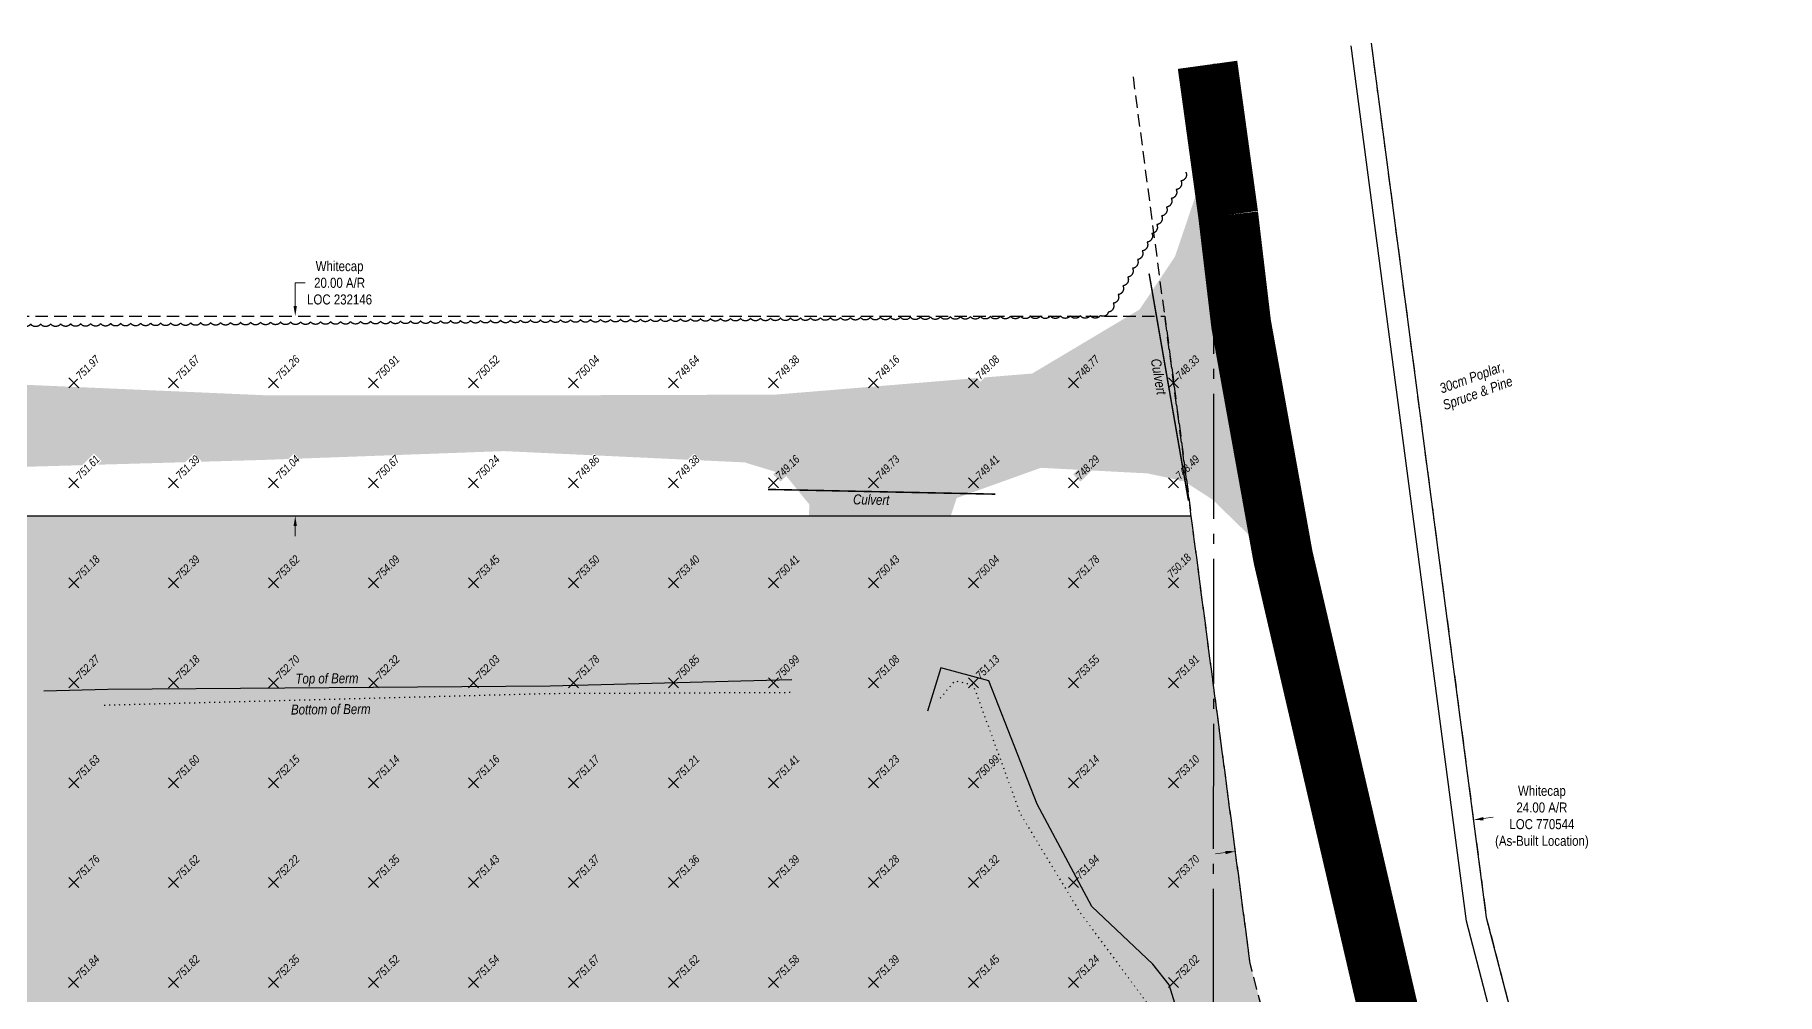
# Model space of a CAD drawing. Extents: x 494960 to 503443, y 6040332 to 6043193.
# Drawn here: x 498839 to 500580, y 6042233 to 6043193 of the extents above; entities that cross this region are included whole.
import ezdxf

# ---------------------------------------------------------------- set-up
doc = ezdxf.new("R2010")
doc.units = 0
doc.header["$LTSCALE"] = 5
doc.header["$PDMODE"] = 3
doc.header["$PDSIZE"] = 5
for name, pattern in [('0', [1, 1, 0]), ('foc-ACCESSROAD', [3.75, 2.5, -1.25]), ('foc-QUARTERLINE', [33, 25, -3, 2, -3]), ('foc-TOPO', [1, 0.2, -0.8])]:
    doc.linetypes.add(name, pattern=pattern)
doc.layers.get('Defpoints').update_dxf_attribs({"color": 9})
for name, color, linetype, lineweight in [('AS-GENERAL', 48, 'Continuous', 18), ('C-AR-T', 13, 'Continuous', 9), ('T-ELEVATION', 48, 'Continuous', 18), ('T-ELEVATION-T', 48, 'Continuous', 18), ('T-TEXT', 48, 'Continuous', 18)]:
    doc.layers.add(name, color=color, linetype=linetype, lineweight=lineweight)
for name, color, linetype in [('AS-ROADS', 254, 'Continuous'), ('C-AR', 13, 'foc-ACCESSROAD'), ('C-RW', 13, 'Continuous'), ('C-WS', 13, 'foc-ACCESSROAD'), ('L-QSEC', 8, 'foc-QUARTERLINE'), ('P-PROPOSED-H', 21, 'Continuous'), ('T-BUSH', 110, '0'), ('T-BUSH-T', 110, 'Continuous'), ('T-LOW-AREA', 48, 'foc-TOPO'), ('T-SLOPE', 48, 'Continuous')]:
    doc.layers.add(name, color=color, linetype=linetype)
doc.styles.add('80CG', font='ARIALN.TTF', dxfattribs={"height": 10})
doc.styles.add('80L', font='ARIALN.TTF', dxfattribs={"height": 10})
doc.styles.add('80LS', font='ARIALNI.TTF', dxfattribs={"height": 10})
doc.dimstyles.new('Compass 5 000', dxfattribs={"dimscale": 5, "dimtxt": 9, "dimasz": 2, "dimexe": 0.2, "dimexo": 0.0625, "dimgap": 0.5, "dimtad": 0, "dimtih": 1, "dimtoh": 1, "dimzin": 0, "dimdsep": 46, "dimtxsty": '80CG', "dimcen": 0.1, "dimse1": 1, "dimse2": 1, "dimclrd": 256, "dimclrt": 256, "dimaunit": 1, "dimadec": 4, "dimazin": 0, "dimtfac": 0.06, "dimtofl": 0, "dimtmove": 0, "dimatfit": 1, "dimfxl": 0.2, "dimtolj": 1, "dimtzin": 0, "dimlwd": -1, "dimarcsym": 0})

# ---------------------------------------------------------------- blocks, each defined once
blk = doc.blocks.new('*D609')
at = {"layer": 'C-AR-T', "transparency": 16777216}
for p, q in [((499099, 6042921.5), (499099, 6042944.8)), ((499099, 6042944.8), (499109, 6042944.8)), ((499099, 6042701.6), (499099, 6042691.6))]:
    blk.add_line(p, q, dxfattribs=at)
for points in [[(499097.3, 6042921.5), (499100.6, 6042921.5), (499099, 6042911.5)], [(499097.3, 6042701.6), (499100.6, 6042701.6), (499099, 6042711.6)]]:
    blk.add_solid(points, dxfattribs=at)
at = {"layer": 'Defpoints', "color": 0, "transparency": 16777216}
for p in [(498968.8, 6042911.5), (498968.8, 6042711.6), (499099, 6042711.6)]:
    blk.add_point(p, dxfattribs=at)
at = {"layer": 'C-AR-T', "transparency": 16777216, "insert": (499143.3, 6042944.8), "char_height": 10, "attachment_point": 5, "style": '80CG'}
blk.add_mtext('\\A1;Whitecap\\P20.00 A/R\\PLOC 232146', dxfattribs=at)
blk = doc.blocks.new('*D613')
at = {"layer": 'C-AR-T', "transparency": 16777216}
for p, q in [((500286.8, 6042409), (500296.7, 6042410.3)), ((500029, 6042375), (500019.1, 6042373.7))]:
    blk.add_line(p, q, dxfattribs=at)
for points in [[(500286.6, 6042410.6), (500287, 6042407.3), (500276.9, 6042407.7)], [(500028.8, 6042376.7), (500029.2, 6042373.4), (500038.9, 6042376.3)]]:
    blk.add_solid(points, dxfattribs=at)
at = {"layer": 'Defpoints', "color": 0, "transparency": 16777216}
for p in [(500261.4, 6042525.4), (500023.4, 6042494), (500276.9, 6042407.7)]:
    blk.add_point(p, dxfattribs=at)
at = {"layer": 'C-AR-T', "transparency": 16777216, "insert": (500345.3, 6042410.3), "char_height": 10, "attachment_point": 5, "style": '80CG'}
blk.add_mtext('\\A1;Whitecap\\P24.00 A/R\\PLOC 770544\\P(As-Built Location)', dxfattribs=at)
blk = doc.blocks.new('*D614')
at = {"layer": 'C-AR-T', "transparency": 16777216}
for p, q in [((500330.2, 6042194.3), (500339.9, 6042196.8)), ((500291.5, 6042184.2), (500281.8, 6042181.7))]:
    blk.add_line(p, q, dxfattribs=at)
for points in [[(500329.8, 6042195.9), (500330.6, 6042192.7), (500320.5, 6042191.8)], [(500291.1, 6042185.8), (500291.9, 6042182.6), (500301.2, 6042186.7)]]:
    blk.add_solid(points, dxfattribs=at)
at = {"layer": 'Defpoints', "color": 0, "transparency": 16777216}
for p in [(500320.5, 6042191.9), (500320.5, 6042191.8), (500301.1, 6042186.9)]:
    blk.add_point(p, dxfattribs=at)
at = {"layer": 'C-AR-T', "transparency": 16777216, "insert": (500376.2, 6042196.8), "char_height": 10, "attachment_point": 5, "style": '80CG'}
blk.add_mtext('\\A1;Whitecap^J2.00 P/L R/W\\PLOC 240676', dxfattribs=at)

msp = doc.modelspace()

# ---------------------------------------------------------------- hatches: boundary and pattern name
at = {"layer": 'AS-ROADS'}
h = msp.add_hatch(color=256, dxfattribs=at)
h.dxf.hatch_style = 1
h.paths.add_polyline_path([(498743.325, 6042493.133), (498741.64, 6042495.602), (498740.49, 6042500.542), (498741.72, 6042680.662), (498790.19, 6042729.142), (498815.04, 6042760.422), (499065.31, 6042767.652), (499307.61, 6042776.542), (499548.23, 6042765.242), (499588.79, 6042752.872), (499613, 6042723.112), (499606.16, 6042562.442), (499601.83, 6042535.502), (499543.31, 6042419.572), (499383.709, 6042215.839), (499318.711, 6042120.013), (499276.405, 6042067.402), (499258.531, 6041940.717), (499195.157, 6041740.944), (499104.16, 6041675.978), (499094.41, 6041229.332), (499317.029, 6041227.708), (499577.021, 6041208.218), (499684.268, 6041250.446), (499710.267, 6041401.494), (499785.015, 6041679.226), (499820.764, 6041766.931), (499910.136, 6041874.126), (499965.385, 6041992.69), (499952.97, 6042221.392), (499883.43, 6042315.152), (499823.81, 6042413.802), (499758.57, 6042546.882), (499743.73, 6042529.322), (499729.39, 6042573.162), (499733.27, 6042648.822), (499760.37, 6042729.782), (499760.25, 6042729.622), (499844.4, 6042759.832), (499950.97, 6042754.252), (499987.5, 6042746.462), (500016.09, 6042727.992), (500059, 6042686.142), (499998.99, 6043031.642), (499978.51, 6042971.132), (499943.11, 6042918.172), (499835.74, 6042854.132), (499579, 6042833.032), (499298.39, 6042832.152), (499070.5, 6042832.312), (498813.53, 6042843.552), (498666.88, 6042832.752), (498641.96, 6042798.562), (498594.26, 6042755.042), (498569.5, 6042711.562), (498568.34, 6042656.832), (498543.299, 6042611.674), (498530.678, 6042497.667), (498536.409, 6042474.362), (498738.557, 6042469.925)])
h = msp.add_hatch(color=256, dxfattribs=at)
h.dxf.hatch_style = 1
h.paths.add_polyline_path([(498725.61, 6042493.602), (498529.94, 6042497.682), (498215.72, 6042500.142), (497820.58, 6042502.162), (497816.22, 6042449.792), (497821.9, 6040951.372), (497842.27, 6040943.392), (497848.65, 6040899.932), (497860.04, 6040897.082), (498061.44, 6040899.402), (498375.06, 6040899.012), (498851.3, 6040898.322), (499006.94, 6040895.142), (499006.25, 6041094.242), (499003.4, 6041296.962), (499016.18, 6041774.522), (499031.01, 6042153.512), (499020.5, 6042485.792)])
at = {"layer": 'P-PROPOSED-H'}
h = msp.add_hatch(color=256, dxfattribs=at)
h.dxf.hatch_style = 1
h.paths.add_polyline_path([(500461.49, 6040695.627), (500053.679, 6042264.135), (499994.73, 6042711.589), (497727.897, 6042711.589), (497727.897, 6040695.627)])

# ---------------------------------------------------------------- linework, layer by layer
at = {"layer": 'AS-GENERAL', "const_width": 1.499, "flags": 128}
for points in [[(499952.61, 6042954.052), (499991.97, 6042726.942)], [(499798.74, 6042733.482), (499571.74, 6042738.222)]]:
    msp.add_lwpolyline(points, dxfattribs=at)
at = {"layer": 'AS-ROADS', "const_width": 59.969, "flags": 128}
for points in [[(500031.68, 6043012.712), (500011.032, 6043162.865)], [(500031.68, 6043012.712), (500044.6, 6042903.652), (500086.53, 6042670.582), (500332, 6041613.232), (500515.93, 6040864.842)]]:
    msp.add_lwpolyline(points, dxfattribs=at)
at = {"layer": 'C-AR'}
for points in [[(500174.551, 6043184.408), (500289.726, 6042310.197), (500689.557, 6040772.379), (500834.334, 6040505.587)], [(500617.936, 6040401.076), (500520.2, 6040581.182), (500470.247, 6040673.236), (500464.606, 6040683.628), (500461.21, 6040695.842), (500053.679, 6042264.135), (500016.869, 6042543.557), (499936.567, 6043153.054)]]:
    msp.add_lwpolyline(points, dxfattribs=at)
at = {"layer": 'C-AR', "flags": 128}
msp.add_lwpolyline([(498520.546, 6042911.486), (499968.394, 6042911.486), (499994.73, 6042711.589), (498520.546, 6042711.589)], close=True, dxfattribs=at)
at = {"layer": 'C-RW'}
for points in [[(500174.551, 6043184.408), (500289.726, 6042310.197), (500689.557, 6040772.379), (500706.288, 6040741.547), (500834.334, 6040505.587)], [(500816.311, 6040496.882), (500674.78, 6040757.698), (500670.824, 6040764.988), (500270.069, 6042306.359), (500154.734, 6043181.798)]]:
    msp.add_lwpolyline(points, dxfattribs=at)
at = {"layer": 'C-WS', "flags": 128}
msp.add_lwpolyline([(500461.49, 6040695.627), (500053.679, 6042264.135), (499994.73, 6042711.589), (497727.897, 6042711.589), (497727.897, 6040695.627)], close=True, dxfattribs=at)
at = {"layer": 'L-QSEC', "flags": 128}
msp.add_lwpolyline([(500017.371, 6043163.7), (500015.135, 6040402.376)], dxfattribs=at)
at = {"layer": 'T-BUSH', "flags": 128}
msp.add_lwpolyline([(499989.317, 6043055.544, -0.52056705), (499984.477, 6043046.799, -0.52056705), (499979.638, 6043038.053, -0.52056705), (499974.799, 6043029.308, -0.52056705), (499969.96, 6043020.563, -0.52056705), (499965.121, 6043011.817, -0.52056705), (499960.282, 6043003.072, -0.52056705), (499955.443, 6042994.327, -0.52056705), (499950.604, 6042985.582, -0.52056705), (499945.765, 6042976.836, -0.52056705), (499940.925, 6042968.091, -0.52056705), (499936.086, 6042959.346, -0.52056705), (499931.247, 6042950.6, -0.52056705), (499926.408, 6042941.855, -0.52056705), (499921.569, 6042933.11, -0.52056705), (499916.73, 6042924.365, -0.52056705), (499911.891, 6042915.619, -0.52056705), (499903.885, 6042912.197, -0.52056705), (499893.89, 6042912.117, -0.52056705), (499883.895, 6042912.037, -0.52056705), (499873.901, 6042911.957, -0.52056705), (499863.906, 6042911.877, -0.52056705), (499853.912, 6042911.796, -0.52056705), (499843.917, 6042911.716, -0.52056705), (499833.923, 6042911.636, -0.52056705), (499823.928, 6042911.556, -0.52056705), (499813.934, 6042911.476, -0.52056705), (499803.939, 6042911.395, -0.52056705), (499793.945, 6042911.315, -0.52056705), (499783.95, 6042911.235, -0.52056705), (499773.956, 6042911.155, -0.52056705), (499763.961, 6042911.075, -0.52056705), (499753.967, 6042910.995, -0.52056705), (499743.972, 6042910.914, -0.52056705), (499733.977, 6042910.834, -0.52056705), (499723.983, 6042910.754, -0.52056705), (499713.988, 6042910.674, -0.52056705), (499703.994, 6042910.594, -0.52056705), (499693.999, 6042910.513, -0.52056705), (499684.005, 6042910.433, -0.52056705), (499674.01, 6042910.353, -0.52056705), (499664.016, 6042910.273, -0.52056705), (499654.021, 6042910.193, -0.52056705), (499644.027, 6042910.113, -0.52056705), (499634.032, 6042910.032, -0.52056705), (499624.038, 6042909.952, -0.52056705), (499614.043, 6042909.872, -0.52056705), (499604.049, 6042909.792, -0.52056705), (499594.054, 6042909.712, -0.52056705), (499584.059, 6042909.631, -0.52056705), (499574.065, 6042909.551, -0.52056705), (499564.07, 6042909.471, -0.52056705), (499554.076, 6042909.391, -0.52056705), (499544.081, 6042909.311, -0.52056705), (499534.087, 6042909.231, -0.52056705), (499524.092, 6042909.15, -0.52056705), (499514.098, 6042909.07, -0.52056705), (499504.103, 6042908.99, -0.52056705), (499494.109, 6042908.91, -0.52056705), (499484.114, 6042908.83, -0.52056705), (499474.12, 6042908.749, -0.52056705), (499464.125, 6042908.669, -0.52056705), (499454.131, 6042908.589, -0.52056705), (499444.136, 6042908.509, -0.52056705), (499434.142, 6042908.429, -0.52056705), (499424.147, 6042908.349, -0.52056705), (499414.152, 6042908.268, -0.52056705), (499404.158, 6042908.188, -0.52056705), (499394.163, 6042908.108, -0.52056705), (499384.169, 6042908.028, -0.52056705), (499374.174, 6042907.948, -0.52056705), (499364.18, 6042907.868, -0.52056705), (499354.185, 6042907.787, -0.52056705), (499344.191, 6042907.707, -0.52056705), (499334.196, 6042907.627, -0.52056705), (499324.202, 6042907.547, -0.52056705), (499314.207, 6042907.467, -0.52056705), (499304.213, 6042907.386, -0.52056705), (499294.218, 6042907.306, -0.52056705), (499284.224, 6042907.226, -0.52056705), (499274.229, 6042907.146, -0.52056705), (499264.234, 6042907.066, -0.52056705), (499254.24, 6042906.986, -0.52056705), (499244.245, 6042906.905, -0.52056705), (499234.251, 6042906.825, -0.52056705), (499224.256, 6042906.745, -0.52056705), (499214.262, 6042906.665, -0.52056705), (499204.267, 6042906.585, -0.52056705), (499194.273, 6042906.504, -0.52056705), (499184.278, 6042906.424, -0.52056705), (499174.284, 6042906.344, -0.52056705), (499164.289, 6042906.264, -0.52056705), (499154.295, 6042906.184, -0.52056705), (499144.3, 6042906.104, -0.52056705), (499134.306, 6042906.023, -0.52056705), (499124.311, 6042905.943, -0.52056705), (499114.316, 6042905.863, -0.52056705), (499104.322, 6042905.783, -0.52056705), (499094.327, 6042905.703, -0.52056705), (499084.333, 6042905.622, -0.52056705), (499074.338, 6042905.542, -0.52056705), (499064.344, 6042905.462, -0.52056705), (499054.349, 6042905.382, -0.52056705), (499044.355, 6042905.302, -0.52056705), (499034.36, 6042905.222, -0.52056705), (499024.366, 6042905.141, -0.52056705), (499014.371, 6042905.061, -0.52056705), (499004.377, 6042904.981, -0.52056705), (498994.382, 6042904.901, -0.52056705), (498984.388, 6042904.821, -0.52056705), (498974.393, 6042904.74, -0.52056705), (498964.398, 6042904.66, -0.52056705), (498954.404, 6042904.58, -0.52056705), (498944.409, 6042904.5, -0.52056705), (498934.415, 6042904.42, -0.52056705), (498924.42, 6042904.34, -0.52056705), (498914.426, 6042904.259, -0.52056705), (498904.431, 6042904.179, -0.52056705), (498894.437, 6042904.099, -0.52056705), (498884.442, 6042904.019, -0.52056705), (498874.448, 6042903.939, -0.52056705), (498864.453, 6042903.858, -0.52056705), (498854.459, 6042903.778, -0.52056705), (498844.464, 6042903.698, -0.52056705), (498834.47, 6042903.618, -0.52056705), (498824.475, 6042903.538, -0.52056705), (498814.48, 6042903.458, -0.52056705), (498804.486, 6042903.377, -0.52056705), (498794.491, 6042903.297, -0.52056705), (498784.497, 6042903.217, -0.52056705), (498774.502, 6042903.137, -0.52056705), (498764.508, 6042903.057, -0.52056705), (498754.513, 6042902.977, -0.52056705), (498744.519, 6042902.896, -0.52056705), (498734.524, 6042902.816, -0.52056705), (498724.53, 6042902.736, -0.52056705), (498714.535, 6042902.656, -0.52056705), (498704.541, 6042902.576, -0.52056705), (498694.546, 6042902.495, -0.52056705), (498684.552, 6042902.415, -0.52056705), (498674.557, 6042902.335, -0.52056705), (498664.563, 6042902.255, -0.52056705), (498654.568, 6042902.175, -0.52056705), (498644.573, 6042902.095, -0.52056705), (498634.579, 6042902.014, -0.52056705), (498624.584, 6042901.934, -0.52056705), (498614.59, 6042901.854, -0.52056705), (498604.595, 6042901.774, -0.52056705), (498594.601, 6042901.694, -0.52056705), (498584.606, 6042901.613, -0.52056705), (498574.612, 6042901.533, -0.52056705), (498564.617, 6042901.453, -0.52056705), (498554.623, 6042901.373, -0.52056705), (498544.628, 6042901.293, -0.52056705), (498536.033, 6042899.824, -0.52056705), (498536.033, 6042889.829, -0.52056705), (498536.033, 6042879.834, -0.52056705), (498536.033, 6042869.84, -0.52056705), (498536.033, 6042859.845, -0.52056705), (498536.033, 6042849.85, -0.52056705), (498536.033, 6042839.855, -0.52056705), (498536.033, 6042829.86, -0.52056705), (498536.033, 6042819.865, -0.52056705), (498536.033, 6042809.87, -0.52056705), (498536.033, 6042799.876, -0.52056705), (498536.033, 6042789.881, -0.52056705), (498536.033, 6042779.886, -0.52056705), (498536.033, 6042769.891, -0.52056705), (498536.033, 6042759.896, -0.52056705), (498536.033, 6042749.901, -0.52056705), (498536.033, 6042739.906, -0.52056705), (498536.033, 6042729.912, -0.52056705), (498536.033, 6042719.917, -0.52056705), (498536.033, 6042709.922, -0.52056705), (498530.045, 6042705.953, -0.52056705), (498520.05, 6042706.014, -0.52056705), (498510.056, 6042706.076, -0.52056705), (498500.061, 6042706.138, -0.52056705), (498490.066, 6042706.2, -0.52056705), (498480.072, 6042706.262, -0.52056705), (498470.077, 6042706.324, -0.52056705), (498460.082, 6042706.386, -0.52056705), (498450.088, 6042706.448, -0.52056705), (498440.093, 6042706.51, -0.52056705), (498430.098, 6042706.572, -0.52056705), (498420.104, 6042706.634, -0.52056705), (498410.109, 6042706.696, -0.52056705), (498400.114, 6042706.758, -0.52056705), (498390.12, 6042706.82, -0.52056705), (498380.125, 6042706.882, -0.52056705), (498370.13, 6042706.944, -0.52056705), (498360.136, 6042707.006, -0.52056705), (498350.141, 6042707.068, -0.52056705), (498340.146, 6042707.13, -0.52056705), (498330.152, 6042707.192, -0.52056705), (498320.157, 6042707.254, -0.52056705), (498310.162, 6042707.316, -0.52056705), (498300.168, 6042707.378, -0.52056705), (498290.173, 6042707.44, -0.52056705), (498280.178, 6042707.502, -0.52056705), (498270.184, 6042707.564, -0.52056705), (498260.189, 6042707.626, -0.52056705), (498250.194, 6042707.688, -0.52056705), (498240.2, 6042707.75, -0.52056705), (498230.205, 6042707.812, -0.52056705), (498220.21, 6042707.874, -0.52056705), (498210.216, 6042707.936, -0.52056705), (498200.221, 6042707.998, -0.52056705), (498190.226, 6042708.06, -0.52056705), (498180.232, 6042708.122, -0.52056705), (498170.237, 6042708.184, -0.52056705), (498160.242, 6042708.246, -0.52056705), (498150.248, 6042708.308, -0.52056705), (498140.253, 6042708.37, -0.52056705), (498130.259, 6042708.431, -0.52056705), (498120.264, 6042708.493, -0.52056705), (498110.269, 6042708.555, -0.52056705), (498100.275, 6042708.617, -0.52056705), (498090.28, 6042708.679, -0.52056705), (498080.285, 6042708.741, -0.52056705), (498070.291, 6042708.803, -0.52056705), (498060.296, 6042708.865, -0.52056705), (498050.301, 6042708.927, -0.52056705), (498040.307, 6042708.989, -0.52056705), (498030.312, 6042709.051, -0.52056705), (498020.317, 6042709.113, -0.52056705), (498010.323, 6042709.175, -0.52056705), (498000.328, 6042709.237, -0.52056705), (497990.333, 6042709.299, -0.52056705), (497980.339, 6042709.361, -0.52056705), (497970.344, 6042709.423, -0.52056705), (497960.349, 6042709.485, -0.52056705), (497950.355, 6042709.547, -0.52056705), (497940.36, 6042709.609, -0.52056705), (497930.365, 6042709.671, -0.52056705), (497920.371, 6042709.733, -0.52056705), (497910.376, 6042709.795, -0.52056705), (497900.381, 6042709.857, -0.52056705), (497890.387, 6042709.919, -0.52056705), (497880.392, 6042709.981, -0.52056705), (497870.397, 6042710.043, -0.52056705), (497860.403, 6042710.105, -0.52056705), (497850.408, 6042710.167, -0.52056705), (497840.413, 6042710.229, -0.52056705), (497830.419, 6042710.291, -0.52056705), (497820.424, 6042710.353, -0.52056705), (497810.429, 6042710.415, -0.52056705), (497800.435, 6042710.477, -0.52056705), (497790.44, 6042710.539, -0.52056705), (497780.445, 6042710.601, -0.52056705), (497770.451, 6042710.663, -0.52056705), (497760.456, 6042710.725, -0.52056705), (497750.461, 6042710.787, -0.52056705), (497740.467, 6042710.849, -0.52056705), (497730.472, 6042710.91, -0.52056705), (497728.893, 6042702.369, -0.52056705), (497728.735, 6042692.375, -0.52056705), (497728.577, 6042682.382, -0.52056705), (497728.418, 6042672.388, -0.52056705), (497728.26, 6042662.395, -0.52056705), (497728.102, 6042652.401, -0.52056705), (497727.944, 6042642.407, -0.52056705), (497727.785, 6042632.414, -0.52056705), (497727.627, 6042622.42, -0.52056705), (497727.469, 6042612.427, -0.52056705), (497727.31, 6042602.433, -0.52056705), (497727.152, 6042592.439, -0.52056705), (497726.994, 6042582.446, -0.52056705), (497726.836, 6042572.452, -0.52056705), (497726.677, 6042562.459, -0.52056705), (497726.519, 6042552.465, -0.52056705), (497726.361, 6042542.471, -0.52056705), (497726.202, 6042532.478, -0.52056705), (497726.044, 6042522.484, -0.52056705), (497725.886, 6042512.491, -0.52056705), (497725.728, 6042502.497, -0.52056705), (497725.569, 6042492.503, -0.52056705), (497725.411, 6042482.51, -0.52056705), (497725.253, 6042472.516, -0.52056705), (497725.094, 6042462.523, -0.52056705), (497724.936, 6042452.529, -0.52056705), (497724.778, 6042442.535, -0.52056705), (497724.62, 6042432.542, -0.52056705), (497724.461, 6042422.548, -0.52056705), (497724.303, 6042412.555, -0.52056705), (497724.145, 6042402.561, -0.52056705), (497723.986, 6042392.567, -0.52056705), (497723.828, 6042382.574, -0.52056705), (497723.67, 6042372.58, -0.52056705), (497723.511, 6042362.587, -0.52056705), (497723.353, 6042352.593, -0.52056705), (497723.195, 6042342.599, -0.52056705), (497723.037, 6042332.606, -0.52056705), (497722.878, 6042322.612, -0.52056705), (497722.72, 6042312.619, -0.52056705), (497722.562, 6042302.625, -0.52056705), (497722.403, 6042292.631, -0.52056705), (497722.245, 6042282.638, -0.52056705), (497717.114, 6042280.602, -0.52056705), (497708.062, 6042284.84, -0.52056705), (497699.01, 6042289.078, -0.52056705), (497689.958, 6042293.316, -0.52056705), (497680.906, 6042297.554, -0.52056705), (497671.855, 6042301.792, -0.52056705), (497662.803, 6042306.031, -0.52056705), (497653.751, 6042310.269, -0.52056705), (497644.699, 6042314.507, -0.52056705), (497635.647, 6042318.745, -0.52056705), (497626.595, 6042322.983, -0.52056705), (497617.543, 6042327.221, -0.52056705), (497608.492, 6042331.459, -0.52056705), (497599.44, 6042335.697, -0.13410453), (497596.329, 6042334.885, -0.13410453)], format="xyb", dxfattribs=at)
at = {"layer": 'T-ELEVATION'}
for p in [(498877.49, 6042844.712, 7519.7), (498977.39, 6042844.712, 7516.7), (499077.39, 6042844.712, 7512.6), (499177.29, 6042844.712, 7509.1), (499277.29, 6042844.712, 7505.2), (499377.19, 6042844.712, 7500.4), (499477.19, 6042844.712, 7496.4), (499577.09, 6042844.712, 7493.8), (499677.09, 6042844.712, 7491.6), (499776.99, 6042844.712, 7490.8), (499876.99, 6042844.712, 7487.7), (499976.89, 6042844.712, 7483.3), (498877.49, 6042744.812, 7516.1), (498977.39, 6042744.812, 7513.9), (499077.39, 6042744.812, 7510.4), (499177.29, 6042744.812, 7506.7), (499277.29, 6042744.812, 7502.4), (499377.19, 6042744.812, 7498.6), (499477.19, 6042744.812, 7493.8), (499577.09, 6042744.812, 7491.6), (499677.09, 6042744.812, 7497.3), (499776.99, 6042744.812, 7494.1), (499876.99, 6042744.812, 7482.9), (499976.89, 6042744.812, 7484.9), (498877.49, 6042644.812, 7511.8), (498977.39, 6042644.812, 7523.9), (499077.39, 6042644.812, 7536.2), (499177.29, 6042644.812, 7540.9), (499277.29, 6042644.812, 7534.5), (499377.19, 6042644.812, 7535), (499477.19, 6042644.812, 7534), (499577.09, 6042644.812, 7504.1), (499677.09, 6042644.812, 7504.3), (499776.99, 6042644.812, 7500.4), (499876.99, 6042644.812, 7517.8), (499976.89, 6042644.812, 7501.8), (498877.49, 6042544.912, 7522.7), (498977.39, 6042544.912, 7521.8), (499077.39, 6042544.912, 7527), (499177.29, 6042544.912, 7523.2), (499277.29, 6042544.912, 7520.3), (499377.19, 6042544.912, 7517.8), (499477.19, 6042544.912, 7508.5), (499577.09, 6042544.912, 7509.9), (499676.99, 6042544.912, 7510.8), (499776.99, 6042544.912, 7511.3), (499876.89, 6042544.912, 7535.5), (499976.89, 6042544.912, 7519.1), (498877.49, 6042444.912, 7516.3), (498977.39, 6042444.912, 7516), (499077.39, 6042444.912, 7521.5), (499177.29, 6042444.912, 7511.4), (499277.19, 6042444.912, 7511.6), (499377.19, 6042444.912, 7511.7), (499477.09, 6042444.912, 7512.1), (499577.09, 6042444.912, 7514.1), (499676.99, 6042444.912, 7512.3), (499776.99, 6042444.912, 7509.9), (499876.89, 6042444.912, 7521.4), (499976.89, 6042444.912, 7531), (498877.49, 6042345.012, 7517.6), (498977.39, 6042345.012, 7516.2), (499077.29, 6042345.012, 7522.2), (499177.29, 6042345.012, 7513.5), (499277.19, 6042345.012, 7514.3), (499377.19, 6042345.012, 7513.7), (499477.09, 6042345.012, 7513.6), (499577.09, 6042345.012, 7513.9), (499676.99, 6042345.012, 7512.8), (499776.99, 6042345.012, 7513.2), (499876.89, 6042345.012, 7519.4), (499976.89, 6042345.012, 7537), (498877.39, 6042245.012, 7518.4), (498977.39, 6042245.012, 7518.2), (499077.29, 6042245.012, 7523.5), (499177.29, 6042245.012, 7515.2), (499277.19, 6042245.012, 7515.4), (499377.19, 6042245.012, 7516.7), (499477.09, 6042245.012, 7516.2), (499577.09, 6042245.012, 7515.8), (499676.99, 6042245.012, 7513.9), (499776.99, 6042245.012, 7514.5), (499876.89, 6042245.012, 7512.4), (499976.89, 6042245.012, 7520.2)]:
    msp.add_point(p, dxfattribs=at)
at = {"layer": 'T-LOW-AREA', "flags": 128}
for points in [[(499743.73, 6042529.322), (499758.57, 6042546.882), (499776.64, 6042542.802), (499823.81, 6042413.802), (499883.43, 6042315.152), (499952.97, 6042221.392), (499994.58, 6041966.492), (499987.17, 6041888.332), (499952.63, 6041720.492), (499953.26, 6041402.362), (500027.64, 6040918.222), (499904.28, 6040869.792), (499412.03, 6040867.392), (499057.49, 6040872.412), (498241.58, 6040876.462), (497827.37, 6040871.402), (497810.94, 6040872.632), (497799.42, 6040890.672), (497790.5, 6042523.522), (497959, 6042530.022), (498271.6, 6042529.822), (498507.86, 6042543.152), (498522.34, 6042557.792)], [(498907.94, 6042522.562), (499355.03, 6042534.252), (499595.03, 6042535.312)]]:
    msp.add_lwpolyline(points, dxfattribs=at)
at = {"layer": 'T-SLOPE', "flags": 128}
for points in [[(498531.79, 6040854.172), (499032.82, 6040849.242), (499405.51, 6040844.292), (499881.89, 6040837.272), (500010.63, 6040828.142), (500048.01, 6040853.962), (500025.73, 6041052.642), (499975.7, 6041400.782), (499972.1, 6041716.902), (500002.94, 6041884.162), (500016.76, 6041957.472), (499987.2, 6042195.572), (499972.53, 6042242.772), (499956.36, 6042263.302), (499895.36, 6042320.952), (499840.57, 6042423.372), (499792.45, 6042546.832), (499744.37, 6042559.772), (499731.04, 6042516.572)], [(499595.38, 6042547.672), (499353.83, 6042541.392), (498911.61, 6042538.262), (498847.49, 6042536.572)]]:
    msp.add_lwpolyline(points, dxfattribs=at)

# ---------------------------------------------------------------- texts
at = {"layer": 'T-BUSH-T', "insert": (500273.565, 6042854.978), "char_height": 9.99485, "width": 73.01602, "attachment_point": 2, "rotation": 20, "style": '80LS'}
msp.add_mtext('30cm Poplar, \\PSpruce & Pine', dxfattribs=at)
at = {"layer": 'T-ELEVATION-T', "char_height": 8, "width": 27, "attachment_point": 1, "rotation": 44.999991, "style": '80LS', "bg_fill": 1, "box_fill_scale": 1.15, "bg_fill_transparency": 0}
for s, insert, bg_fill_color in [('748.77', (499878.33, 6042853.242), 254), ('748.33', (499978.23, 6042853.242), 254), ('749.16', (499578.43, 6042753.342), 254), ('749.73', (499678.43, 6042753.342), 254), ('749.41', (499778.33, 6042753.342), 254), ('748.29', (499878.33, 6042753.342), 254), ('748.49', (499978.23, 6042753.342), 254), ('751.18', (498878.83, 6042653.342), 21), ('752.39', (498978.73, 6042653.342), 21), ('753.62', (499078.73, 6042653.342), 21), ('754.09', (499178.63, 6042653.342), 21), ('753.45', (499278.63, 6042653.342), 21), ('753.50', (499378.53, 6042653.342), 21), ('753.40', (499478.53, 6042653.342), 21), ('750.41', (499578.43, 6042653.342), 21), ('750.43', (499678.43, 6042653.342), 254), ('750.04', (499778.33, 6042653.342), 21), ('751.78', (499878.33, 6042653.342), 21), ('750.18', (499969.908, 6042655.005), 21), ('752.27', (498878.83, 6042553.442), 21), ('752.18', (498978.73, 6042553.442), 21), ('752.70', (499078.73, 6042553.442), 21), ('752.32', (499178.63, 6042553.442), 21), ('752.03', (499278.63, 6042553.442), 21), ('751.78', (499378.53, 6042553.442), 21), ('750.85', (499478.53, 6042553.442), 21), ('750.99', (499578.43, 6042553.442), 21), ('751.08', (499678.33, 6042553.442), 254), ('751.13', (499778.33, 6042553.442), 21), ('753.55', (499878.23, 6042553.442), 21), ('751.91', (499978.23, 6042553.442), 21), ('751.63', (498878.83, 6042453.442), 254), ('751.60', (498978.73, 6042453.442), 254), ('752.15', (499078.73, 6042453.442), 21), ('751.14', (499178.63, 6042453.442), 21), ('751.16', (499278.53, 6042453.442), 21), ('751.17', (499378.53, 6042453.442), 21), ('751.21', (499478.43, 6042453.442), 21), ('751.41', (499578.43, 6042453.442), 254), ('751.23', (499678.33, 6042453.442), 254), ('750.99', (499778.33, 6042453.442), 254), ('752.14', (499878.23, 6042453.442), 21), ('753.10', (499978.23, 6042453.442), 21), ('751.76', (498878.83, 6042353.542), 254), ('751.62', (498978.73, 6042353.542), 254), ('752.22', (499078.63, 6042353.542), 21), ('751.35', (499178.63, 6042353.542), 21), ('751.43', (499278.53, 6042353.542), 21), ('751.37', (499378.53, 6042353.542), 21), ('751.36', (499478.43, 6042353.542), 21), ('751.39', (499578.43, 6042353.542), 254), ('751.28', (499678.33, 6042353.542), 254), ('751.32', (499778.33, 6042353.542), 254), ('751.94', (499878.23, 6042353.542), 21), ('753.70', (499978.23, 6042353.542), 21), ('751.84', (498878.73, 6042253.542), 254), ('751.82', (498978.73, 6042253.542), 254), ('752.35', (499078.63, 6042253.542), 21), ('751.52', (499178.63, 6042253.542), 21), ('751.54', (499278.53, 6042253.542), 21), ('751.67', (499378.53, 6042253.542), 21), ('751.62', (499478.43, 6042253.542), 254), ('751.58', (499578.43, 6042253.542), 254), ('751.39', (499678.33, 6042253.542), 254), ('751.45', (499778.33, 6042253.542), 254), ('751.24', (499878.23, 6042253.542), 254), ('752.02', (499978.23, 6042253.542), 21)]:
    msp.add_mtext(s, dxfattribs=dict(at, insert=insert, bg_fill_color=bg_fill_color))
at = {"layer": 'T-TEXT', "attachment_point": 1, "style": '80L'}
for s, width, gutter_width, insert, char_height, rotation in [('\\pi-6.19681;{\\fArial Narrow|b0|i1|c0|p34;Culvert}', 23.34308, 50, (499965.156, 6042863.675), 10, 279.83216), ('\\pi-6.19681;{\\fArial Narrow|b0|i1|c0|p34;Culvert}', 23.34308, 50, (499662.988, 6042733.209), 10, 358.803777), ('\\pi0.76243;{\\fArial Narrow|b0|i1|c0|p34;Top of Berm}', 62.86436, 49.974, (499098.387, 6042553.984), 9.99485, 0.405528), ('\\pi0.29882;{\\fArial Narrow|b0|i1|c0|p34;Bottom of Berm}', 79.41109, 49.974, (499094.396, 6042523.077), 9.99485, 0.405528)]:
    msp.add_mtext_dynamic_manual_height_columns(s, width=width, gutter_width=gutter_width, heights=[0], dxfattribs=dict(at, insert=insert, char_height=char_height, rotation=rotation))

# ---------------------------------------------------------------- dimensions: what is measured, and where the dimension line sits
at = {"layer": 'C-AR-T'}
for base, p1, p2, angle, text, picture, middle in [((499098.952, 6042711.589), (498968.804, 6042911.486), (498968.804, 6042711.589), 270, 'Whitecap\\P20.00 A/R\\PLOC 232146', '*D609', (499143.253, 6042944.848)), ((500276.884, 6042407.667), (500023.395, 6042494.018), (500261.377, 6042525.371), 7.505286, 'Whitecap\\P24.00 A/R\\PLOC 770544\\P(As-Built Location)', '*D613', (500345.321, 6042410.28))]:
    dim = msp.add_linear_dim(base=base, p1=p1, p2=p2, angle=angle, text=text, dimstyle='Compass 5 000', dxfattribs=at)
    dim.commit()
    dim.dimension.update_dxf_attribs({"geometry": picture, "text_midpoint": middle, "dimtype": 161})
dim = msp.add_aligned_dim(p1=(500301.135, 6042186.875), p2=(500320.481, 6042191.905), distance=-0.147, text='Whitecap^J2.00 P/L R/W\\PLOC 240676', dimstyle='Compass 5 000', dxfattribs=at)
dim.commit()
dim.dimension.update_dxf_attribs({"geometry": '*D614', "text_midpoint": (500376.225, 6042196.795)})

# ---------------------------------------------------------------- next in the draw order: texts
at = {"layer": 'T-ELEVATION-T', "char_height": 8, "width": 27, "attachment_point": 1, "rotation": 44.999991, "style": '80LS', "bg_fill": 3, "box_fill_scale": 1.15, "bg_fill_color": 256, "bg_fill_transparency": 0}
for s, insert in [('751.97', (498878.83, 6042853.242)), ('751.67', (498978.73, 6042853.242)), ('751.26', (499078.73, 6042853.242)), ('750.91', (499178.63, 6042853.242)), ('750.52', (499278.63, 6042853.242)), ('750.04', (499378.53, 6042853.242)), ('749.64', (499478.53, 6042853.242)), ('749.38', (499578.43, 6042853.242)), ('749.16', (499678.43, 6042853.242)), ('749.08', (499778.33, 6042853.242)), ('751.61', (498878.83, 6042753.342)), ('751.39', (498978.73, 6042753.342)), ('751.04', (499078.73, 6042753.342)), ('750.67', (499178.63, 6042753.342)), ('750.24', (499278.63, 6042753.342)), ('749.86', (499378.53, 6042753.342)), ('749.38', (499478.53, 6042753.342))]:
    msp.add_mtext(s, dxfattribs=dict(at, insert=insert))

doc.saveas('drawing.dxf')
